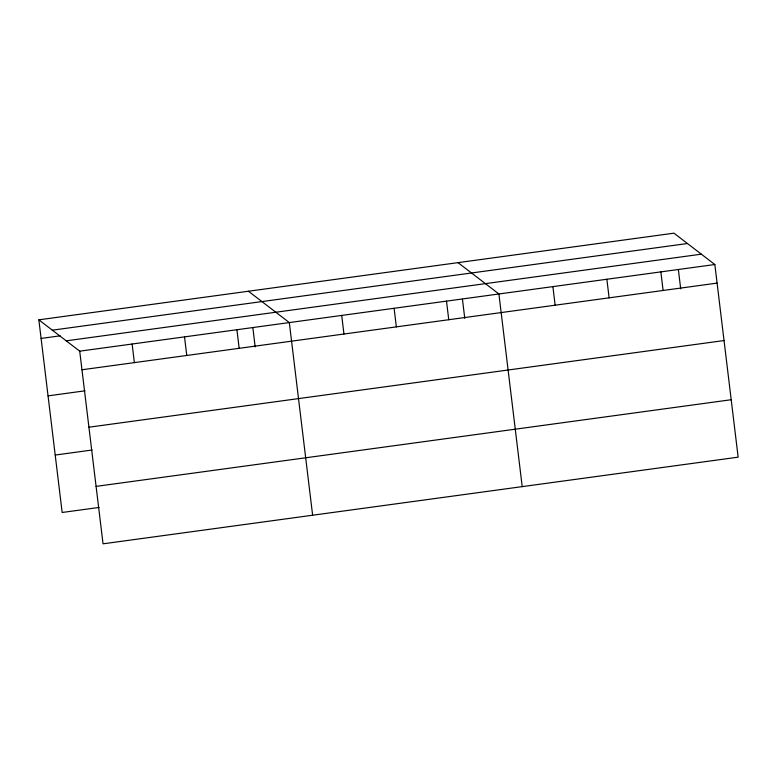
<?xml version="1.0" encoding="UTF-8"?>
<svg xmlns="http://www.w3.org/2000/svg" width="777" height="777" viewBox="0 0 777 777"><rect width="100%" height="100%" fill="white"/><g stroke="black" fill="none" stroke-linecap="round" stroke-linejoin="round"><path stroke-width="1.17" d="M38.85 319.833L673.96 233.178L714.84 264.52L738.15 457.167L103.04 543.822L79.72 351.175L38.85 319.833L62.16 512.48L99.077 507.449M52.341 330.176L687.451 243.522M41.103 338.432L60.15 335.829M66.239 340.831L701.349 254.176M79.72 351.175L714.84 264.52M81.974 369.765L717.084 283.11M48.048 395.862L84.965 390.831M88.928 427.204L724.038 340.549M55.216 455.05L92.133 450.009M96.086 486.383L731.196 399.728M458.022 262.645L498.902 293.978L522.212 486.625M248.436 291.239L289.316 322.572L312.626 515.229M678.379 269.716L680.701 288.869M660.848 271.882L663.102 290.472M606.866 279.244L609.119 297.844M552.884 286.616L555.137 305.206M462.441 299.184L464.763 318.327M446.503 301.126L448.756 319.716M394.104 308.275L396.357 326.864M341.705 315.423L343.958 334.023M252.855 327.777L255.177 346.93M236.917 329.72L239.161 348.319M184.518 336.878L186.771 355.468M132.119 344.026L134.372 362.616"/></g></svg>
